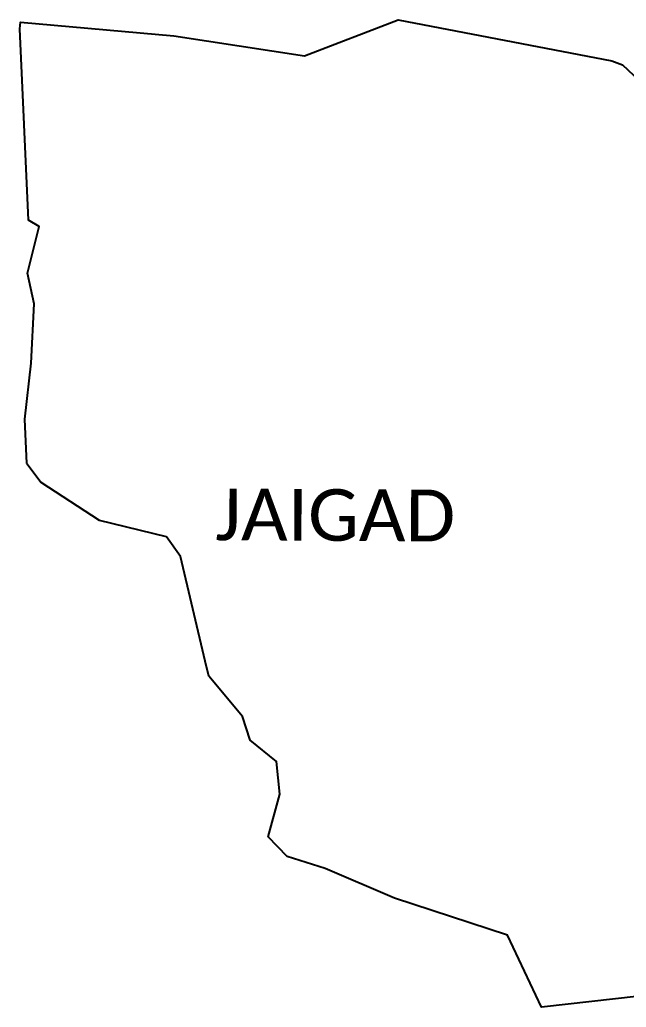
# Model space of a CAD drawing. Header units: metres. Extents: x 309933 to 313570, y 1912094 to 1914386.
# Drawn here: x 309933 to 311153, y 1912399 to 1914386 of the extents above; entities that cross this region are included whole.
import ezdxf

# ---------------------------------------------------------------- set-up
doc = ezdxf.new("R2010")
doc.units = ezdxf.units.M
doc.layers.add('village', color=3, linetype='Continuous')
doc.layers.add('VILLAGE NAME', color=250, linetype='Continuous')
doc.styles.get("Standard").update_dxf_attribs({"font": 'calibri.ttf'})

msp = doc.modelspace()

# ---------------------------------------------------------------- linework, layer by layer
at = {"color": 3, "flags": 128}
msp.add_lwpolyline([(309947.3, 1913492.6), (309976, 1913454.7)], dxfattribs=at)
at = {"layer": 'village', "color": 3}
for points in [[(309947.3, 1913492.6, 0), (309943.2, 1913581.8, 0), (309956.5, 1913694.7, 0), (309962.1, 1913813.8, 0), (309948.6, 1913876, 0), (309972.6, 1913969.9, 0), (309950.8, 1913982.7, 0), (309933.3, 1914367.7, 0), (309934.8, 1914381.2, 0), (310242.9, 1914353.6, 0), (310505.7, 1914313.5, 0), (310694.2, 1914385.8, 0), (311124.1, 1914303.3, 0), (311145.4, 1914294.8, 0), (311370.4, 1914083.3, 0)], [(310456.4, 1912827.2, 0), (310449.6, 1912893.4, 0), (310396.5, 1912936, 0), (310381.4, 1912983.7, 0), (310313.3, 1913064.5, 0), (310306.2, 1913094.8, 0), (310256.7, 1913305.5, 0), (310228.5, 1913345.5, 0), (310093.9, 1913378.4, 0), (309976, 1913454.7, 0)], [(311179, 1912420.8, 0), (310982.4, 1912398.6, 0), (310914, 1912543.9, 0), (310686.8, 1912618.4, 0), (310547.2, 1912677.7, 0), (310470.9, 1912702.2, 0), (310433.1, 1912741.5, 0), (310456.4, 1912827.2, 0)]]:
    msp.add_polyline3d(points, dxfattribs=at)

# ---------------------------------------------------------------- texts
at = {"layer": 'VILLAGE NAME', "insert": (310327, 1913442.5), "char_height": 104.042, "attachment_point": 1, "rotation": 359.6762}
msp.add_mtext_dynamic_manual_height_columns('{\\fCalibri|b0|i0|c0|p34;JAIGAD}', width=683.842, gutter_width=520.2, heights=[0], dxfattribs=at)

doc.saveas('drawing.dxf')
